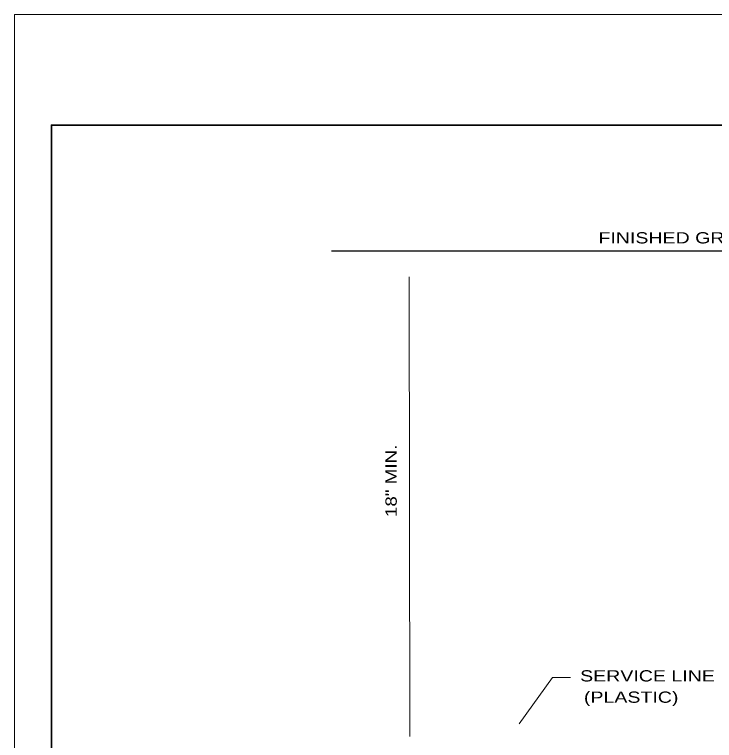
# Model space of a CAD drawing. Extents: x -75426 to 79636, y -62368 to 58264.
# Drawn here: x -75426 to -7340, y -12373 to 58264 of the extents above; entities that cross this region are included whole.
import ezdxf

# ---------------------------------------------------------------- set-up
doc = ezdxf.new("R2010")
doc.units = 0
doc.header["$LTSCALE"] = 460
doc.layers.add('1', color=7, linetype='Continuous', lineweight=25)
doc.layers.add('63', color=7, linetype='Continuous', lineweight=35)

msp = doc.modelspace()

# ---------------------------------------------------------------- linework, layer by layer
at = {"layer": '1'}
msp.add_line((-44585.5, 35269.2), (18826, 35269.2), dxfattribs=at)
msp.add_line((-44585.5, 35269.2), (18826, 35269.2), dxfattribs=at)
msp.add_line((-44585.5, 35269.2), (18826, 35269.2), dxfattribs=at)
msp.add_line((-44585.5, 35269.2), (18826, 35269.2), dxfattribs=at)
msp.add_line((-44585.5, 35269.2), (18826, 35269.2), dxfattribs=at)
msp.add_line((-44585.5, 35269.2), (18826, 35269.2), dxfattribs=at)
msp.add_line((-44585.5, 35269.2), (18826, 35269.2), dxfattribs=at)
msp.add_line((-44585.5, 35269.2), (18826, 35269.2), dxfattribs=at)
msp.add_line((-44585.5, 35269.2), (18826, 35269.2), dxfattribs=at)
msp.add_line((-44585.5, 35269.2), (18826, 35269.2), dxfattribs=at)
msp.add_line((-44585.5, 35269.2), (18826, 35269.2), dxfattribs=at)
msp.add_line((-44585.5, 35269.2), (18826, 35269.2), dxfattribs=at)
msp.add_line((-44585.5, 35269.2), (18826, 35269.2), dxfattribs=at)
msp.add_line((-44585.5, 35269.2), (18826, 35269.2), dxfattribs=at)
msp.add_line((-44585.5, 35269.2), (18826, 35269.2), dxfattribs=at)
at = {"layer": '1', "lineweight": 13}
msp.add_line((-37030.6, 32753.4), (-36986.5, -11976.7), dxfattribs=at)
msp.add_line((-37030.6, 32753.4), (-36986.5, -11976.7), dxfattribs=at)
msp.add_line((-37030.6, 32753.4), (-36986.5, -11976.7), dxfattribs=at)
msp.add_line((-37030.6, 32753.4), (-36986.5, -11976.7), dxfattribs=at)
msp.add_line((-37030.6, 32753.4), (-36986.5, -11976.7), dxfattribs=at)
msp.add_line((-37030.6, 32753.4), (-36986.5, -11976.7), dxfattribs=at)
msp.add_line((-37030.6, 32753.4), (-36986.5, -11976.7), dxfattribs=at)
msp.add_line((-37030.6, 32753.4), (-36986.5, -11976.7), dxfattribs=at)
msp.add_lwpolyline([(-21334.1, -6255.6), (-23103.4, -6255.6), (-26350.6, -10759.5)], dxfattribs=at)
msp.add_lwpolyline([(-21334.1, -6255.6), (-23103.4, -6255.6), (-26350.6, -10759.5)], dxfattribs=at)
msp.add_lwpolyline([(-21334.1, -6255.6), (-23103.4, -6255.6), (-26350.6, -10759.5)], dxfattribs=at)
msp.add_lwpolyline([(-21334.1, -6255.6), (-23103.4, -6255.6), (-26350.6, -10759.5)], dxfattribs=at)
msp.add_lwpolyline([(-21334.1, -6255.6), (-23103.4, -6255.6), (-26350.6, -10759.5)], dxfattribs=at)
msp.add_lwpolyline([(-21334.1, -6255.6), (-23103.4, -6255.6), (-26350.6, -10759.5)], dxfattribs=at)
msp.add_lwpolyline([(-21334.1, -6255.6), (-23103.4, -6255.6), (-26350.6, -10759.5)], dxfattribs=at)
msp.add_lwpolyline([(-21334.1, -6255.6), (-23103.4, -6255.6), (-26350.6, -10759.5)], dxfattribs=at)
at = {"layer": '63', "lineweight": 13}
msp.add_lwpolyline([(79635.6, 58264), (-75425.6, 58264), (-75425.6, -62368.1)], dxfattribs=at)
msp.add_lwpolyline([(79635.6, 58264), (-75425.6, 58264), (-75425.6, -62368.1)], dxfattribs=at)
msp.add_lwpolyline([(79635.6, 58264), (-75425.6, 58264), (-75425.6, -62368.1)], dxfattribs=at)
msp.add_lwpolyline([(79635.6, 58264), (-75425.6, 58264), (-75425.6, -62368.1)], dxfattribs=at)
msp.add_lwpolyline([(79635.6, 58264), (-75425.6, 58264), (-75425.6, -62368.1)], dxfattribs=at)
msp.add_lwpolyline([(79635.6, 58264), (-75425.6, 58264), (-75425.6, -62368.1)], dxfattribs=at)
msp.add_lwpolyline([(79635.6, 58264), (-75425.6, 58264), (-75425.6, -62368.1)], dxfattribs=at)
at = {"layer": '63'}
msp.add_lwpolyline([(76054, 47509.6), (-71836.7, 47509.6), (-71836.7, -58779.3)], dxfattribs=at)
msp.add_lwpolyline([(76054, 47509.6), (-71836.7, 47509.6), (-71836.7, -58779.3)], dxfattribs=at)
msp.add_lwpolyline([(76054, 47509.6), (-71836.7, 47509.6), (-71836.7, -58779.3)], dxfattribs=at)
msp.add_lwpolyline([(76054, 47509.6), (-71836.7, 47509.6), (-71836.7, -58779.3)], dxfattribs=at)
msp.add_lwpolyline([(76054, 47509.6), (-71836.7, 47509.6), (-71836.7, -58779.3)], dxfattribs=at)
msp.add_lwpolyline([(76054, 47509.6), (-71836.7, 47509.6), (-71836.7, -58779.3)], dxfattribs=at)
msp.add_lwpolyline([(76054, 47509.6), (-71836.7, 47509.6), (-71836.7, -58779.3)], dxfattribs=at)

# ---------------------------------------------------------------- texts
at = {"layer": '1', "width": 1.3}
for s, p in [('FINISHED GRADE', (-18624.5, 35989.4)), ('FINISHED GRADE', (-18624.5, 35989.4)), ('FINISHED GRADE', (-18624.5, 35989.4)), ('FINISHED GRADE', (-18624.5, 35989.4)), ('FINISHED GRADE', (-18624.5, 35989.4)), ('FINISHED GRADE', (-18624.5, 35989.4)), ('FINISHED GRADE', (-18624.5, 35989.4)), ('FINISHED GRADE', (-18624.5, 35989.4)), ('SERVICE LINE', (-20408.2, -6631.2)), ('SERVICE LINE', (-20408.2, -6631.2)), ('SERVICE LINE', (-20408.2, -6631.2)), ('SERVICE LINE', (-20408.2, -6631.2)), ('SERVICE LINE', (-20408.2, -6631.2)), ('SERVICE LINE', (-20408.2, -6631.2)), ('SERVICE LINE', (-20408.2, -6631.2)), ('SERVICE LINE', (-20408.2, -6631.2)), (' (PLASTIC)', (-20567.5, -8703.7)), (' (PLASTIC)', (-20567.5, -8703.7)), (' (PLASTIC)', (-20567.5, -8703.7)), (' (PLASTIC)', (-20567.5, -8703.7)), (' (PLASTIC)', (-20567.5, -8703.7)), (' (PLASTIC)', (-20567.5, -8703.7)), (' (PLASTIC)', (-20567.5, -8703.7)), (' (PLASTIC)', (-20567.5, -8703.7))]:
    msp.add_text(s, height=1094, dxfattribs=at).set_placement(p)
at = {"layer": '1', "width": 1.25}
msp.add_text('18" MIN.', height=1094, rotation=90, dxfattribs=at).set_placement((-38248.4, 9363.5))

doc.saveas('drawing.dxf')
